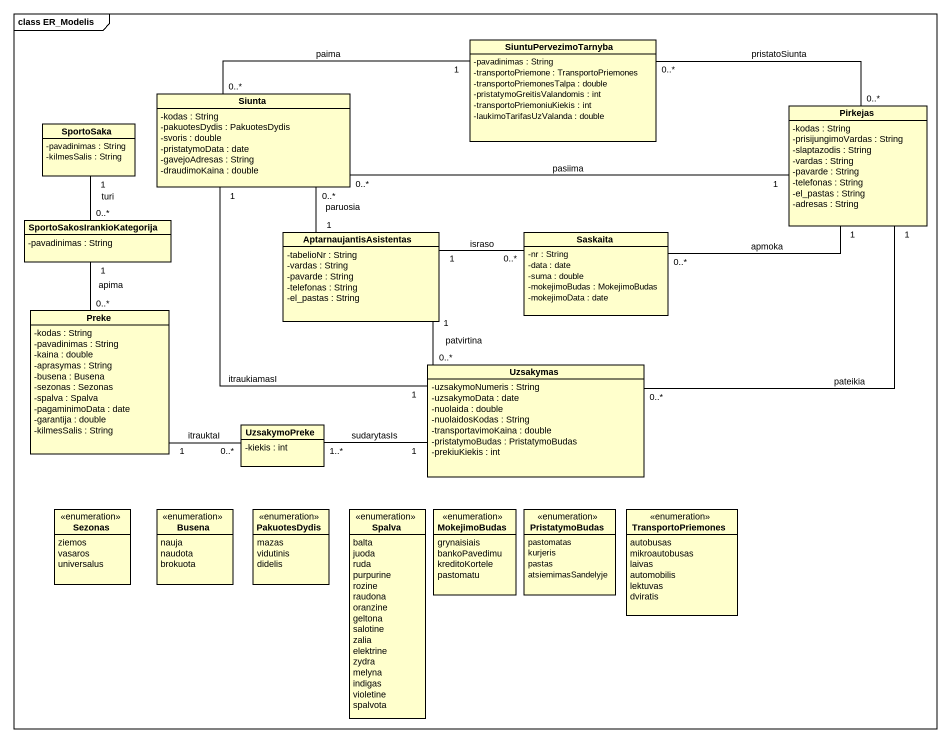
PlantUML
@startuml
mainframe class ER_Modelis
hide circle
hide empty members
skinparam classAttributeIconSize 0
class SiuntuPervezimoTarnyba {
  -pavadinimas : String
  -transportoPriemone : TransportoPriemones
  -transportoPriemonesTalpa : double
  -pristatymoGreitisValandomis : int
  -transportoPriemoniuKiekis : int
  -laukimoTarifasUzValanda : double
}
class Siunta {
  -kodas : String
  -pakuotesDydis : PakuotesDydis
  -svoris : double
  -pristatymoData : date
  -gavejoAdresas : String
  -draudimoKaina : double
}
class SportoSaka {
  -pavadinimas : String
  -kilmesSalis : String
}
class Pirkejas {
  -kodas : String
  -prisijungimoVardas : String
  -slaptazodis : String
  -vardas : String
  -pavarde : String
  -telefonas : String
  -el_pastas : String
  -adresas : String
}
class SportoSakosIrankioKategorija {
  -pavadinimas : String
}
class AptarnaujantisAsistentas {
  -tabelioNr : String
  -vardas : String
  -pavarde : String
  -telefonas : String
  -el_pastas : String
}
class Saskaita {
  -nr : String
  -data : date
  -suma : double
  -mokejimoBudas : MokejimoBudas
  -mokejimoData : date
}
class Preke {
  -kodas : String
  -pavadinimas : String
  -kaina : double
  -aprasymas : String
  -busena : Busena
  -sezonas : Sezonas
  -spalva : Spalva
  -pagaminimoData : date
  -garantija : double
  -kilmesSalis : String
}
class Uzsakymas {
  -uzsakymoNumeris : String
  -uzsakymoData : date
  -nuolaida : double
  -nuolaidosKodas : String
  -transportavimoKaina : double
  -pristatymoBudas : PristatymoBudas
  -prekiuKiekis : int
}
class UzsakymoPreke {
  -kiekis : int
}
enum Sezonas {
  ziemos
  vasaros
  universalus
}
enum Busena {
  nauja
  naudota
  brokuota
}
enum PakuotesDydis {
  mazas
  vidutinis
  didelis
}
enum Spalva {
  balta
  juoda
  ruda
  purpurine
  rozine
  raudona
  oranzine
  geltona
  salotine
  zalia
  elektrine
  zydra
  melyna
  indigas
  violetine
  spalvota
}
enum MokejimoBudas {
  grynaisiais
  bankoPavedimu
  kreditoKortele
  pastomatu
}
enum PristatymoBudas {
  pastomatas
  kurjeris
  pastas
  atsiemimasSandelyje
}
enum TransportoPriemones {
  autobusas
  mikroautobusas
  laivas
  automobilis
  lektuvas
  dviratis
}
SiuntuPervezimoTarnyba "1" -left- "0..*" Siunta : paima
SiuntuPervezimoTarnyba "0..*" -right- "0..*" Pirkejas : pristatoSiunta
SportoSaka "1" -- "0..*" SportoSakosIrankioKategorija : turi
Pirkejas "1" -left- "0..*" Siunta : pasiima
Pirkejas "1" -left- "0..*" Saskaita : apmoka
Pirkejas "1" -- "0..*" Uzsakymas : pateikia
SportoSakosIrankioKategorija "1" -- "0..*" Preke : apima
AptarnaujantisAsistentas "1" -up- "0..*" Siunta : paruosia
AptarnaujantisAsistentas "1" -right- "0..*" Saskaita : israso
Preke "1" -right- "0..*" UzsakymoPreke : itrauktaI
Uzsakymas "1" -up- "1" Siunta : itraukiamasI
Uzsakymas "0..*" -up- "1" AptarnaujantisAsistentas : patvirtina
Uzsakymas "1" -left- "1..*" UzsakymoPreke : sudarytasIs
@enduml
